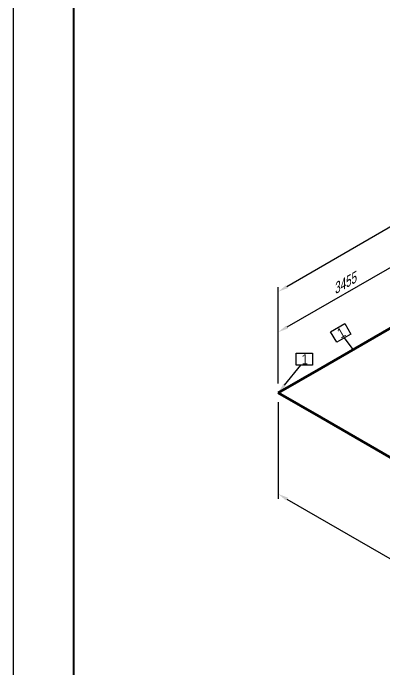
# Model space of a CAD drawing. Header units: millimetres. Extents: x 0 to 594, y 0 to 420.
# Drawn here: x 0 to 91.9, y 156.5 to 318.8 of the extents above; entities that cross this region are included whole.
import ezdxf
from ezdxf import colors
from ezdxf.entities.mleader import LeaderData, LeaderLine
from ezdxf.enums import TextEntityAlignment as Align
from ezdxf.math import Vec2, Vec3

# ---------------------------------------------------------------- set-up
doc = ezdxf.new("R2010")
doc.units = ezdxf.units.MM
doc.header["$LTSCALE"] = 0.25
doc.layers.add('주석', color=7, linetype='Continuous')
doc.layers.add('치수', color=1, linetype='Continuous')
doc.layers.add('파이프', color=3, linetype='Continuous', lineweight=70)
doc.styles.add('AdskIsoAnnotation', font='arial.ttf', dxfattribs={"width": 0.8, "height": 1})
doc.styles.add('AdskIsoMetric', font='arial.ttf', dxfattribs={"width": 0.8, "height": 2.5})
doc.styles.add('AdskIsoMetric-30', font='arial.ttf', dxfattribs={"width": 0.8, "height": 2.5})
doc.styles.add('AdskIsoMetric30', font='arial.ttf', dxfattribs={"width": 0.8, "oblique": 30, "height": 2.5})
doc.styles.get("Standard").update_dxf_attribs({"font": 'arial.ttf'})
doc.dimstyles.new('AdskIsoMetric', dxfattribs={"dimtxt": 2.5, "dimasz": 2.5, "dimexe": 1, "dimexo": 2, "dimgap": 0.8, "dimtad": 1, "dimdec": 0, "dimrnd": 1, "dimzin": 0, "dimdsep": 46, "dimtxsty": 'AdskIsoMetric', "dimcen": 0, "dimclrt": 7, "dimadec": 0, "dimazin": 0, "dimtfac": 1, "dimtdec": 0, "dimtmove": 1, "dimatfit": 3, "dimfxl": 0, "dimfrac": 2, "dimtolj": 1, "dimtzin": 0, "dimarcsym": 0})

# ---------------------------------------------------------------- blocks, each defined once
blk = doc.blocks.new('*D41')
at = {"layer": 'Defpoints', "color": 0}
for p in [(65.52, 224.98), (135.85, 184.37), (135.85, 159.37)]:
    blk.add_point(p, dxfattribs=at)
at = {"layer": '치수', "color": 0, "lineweight": -2}
for p, q in [((65.52, 222.67), (65.52, 198.82)), ((67.69, 198.73), (133.68, 160.62)), ((135.85, 182.06), (135.85, 158.22))]:
    blk.add_line(p, q, dxfattribs=at)
at = {"layer": '치수', "color": 0}
for points in [[(67.9, 199.09), (67.48, 198.36), (65.52, 199.98)], [(133.89, 160.98), (133.48, 160.26), (135.85, 159.37)]]:
    blk.add_solid(points, dxfattribs=at)
at = {"layer": '치수', "color": 7, "insert": (100.69, 182.29), "char_height": 2.5, "attachment_point": 5, "rotation": 330, "style": 'AdskIsoMetric-30'}
blk.add_mtext('\\A1;10480', dxfattribs=at)
blk = doc.blocks.new('*D44')
at = {"layer": 'Defpoints', "color": 0}
for p in [(97.89, 247.75), (65.52, 239.98), (65.52, 224.98)]:
    blk.add_point(p, dxfattribs=at)
at = {"layer": '치수', "color": 0, "lineweight": -2}
for p, q in [((97.89, 250.06), (97.89, 259.82)), ((95.73, 257.41), (67.69, 241.23)), ((65.52, 227.28), (65.52, 241.13))]:
    blk.add_line(p, q, dxfattribs=at)
at = {"layer": '치수', "color": 0}
for points in [[(95.52, 257.77), (95.94, 257.05), (97.89, 258.66)], [(67.48, 241.59), (67.9, 240.86), (65.52, 239.98)]]:
    blk.add_solid(points, dxfattribs=at)
at = {"layer": '치수', "color": 7, "insert": (81.71, 251.94), "char_height": 2.5, "attachment_point": 5, "rotation": 30, "style": 'AdskIsoMetric30'}
blk.add_mtext('\\A1;3455', dxfattribs=at)
blk = doc.blocks.new('*D45')
at = {"layer": 'Defpoints', "color": 0}
for p in [(137.34, 266.44), (65.52, 249.98), (65.52, 224.98)]:
    blk.add_point(p, dxfattribs=at)
at = {"layer": '치수', "color": 0, "lineweight": -2}
for p, q in [((137.34, 268.74), (137.34, 292.59)), ((135.17, 290.19), (67.69, 251.23)), ((65.52, 227.28), (65.52, 251.13))]:
    blk.add_line(p, q, dxfattribs=at)
at = {"layer": '치수', "color": 0}
for points in [[(134.96, 290.55), (135.38, 289.82), (137.34, 291.44)], [(67.48, 251.59), (67.9, 250.86), (65.52, 249.98)]]:
    blk.add_solid(points, dxfattribs=at)
at = {"layer": '치수', "color": 7, "insert": (101.43, 273.32), "char_height": 2.5, "attachment_point": 5, "rotation": 30, "style": 'AdskIsoMetric30'}
blk.add_mtext('\\A1;4824', dxfattribs=at)
blk = doc.blocks.new('절곡부-1-Iso2DSkew90')
at = {"color": 0, "linetype": 'ByBlock', "lineweight": -2, "extrusion": (0, 0.816497, 0.57735)}
for p, q in [((10.61, 6.12), (0, 0)), ((0, 0), (10.61, -6.12)), ((0, 0), (0, 0))]:
    blk.add_line(p, q, dxfattribs=at)
blk = doc.blocks.new('AnnoRect')
at = {"color": 0, "linetype": 'ByBlock', "lineweight": -2}
blk.add_wipeout([(-0.81, -0.6), (-0.81, 0.6), (0.81, 0.6), (0.81, -0.6)], dxfattribs=at)
blk.add_lwpolyline([(-0.81, -0.6), (-0.81, 0.6), (0.81, 0.6), (0.81, -0.6)], close=True, dxfattribs=at)
at = {"color": 0, "linetype": 'ByBlock', "lineweight": -2, "style": 'AdskIsoAnnotation', "width": 0.8}
blk.add_attdef('XX', text='', height=1, dxfattribs=at).set_placement((0, 0), align=Align.MIDDLE_CENTER)

msp = doc.modelspace()

# ---------------------------------------------------------------- linework, layer by layer
at = {"layer": '파이프'}
for points in [[(96.1268, 242.5855), (76.1309, 231.0987)], [(76.1309, 218.8513), (106.6431, 201.235)]]:
    msp.add_lwpolyline(points, dxfattribs=at)

# ---------------------------------------------------------------- block references
msp.add_blockref('절곡부-1-Iso2DSkew90', (65.5243, 224.975), dxfattribs=at)

# ---------------------------------------------------------------- dimensions: what is measured, and where the dimension line sits
at = {"layer": '치수'}
for base, p1, p2, angle, text, override, picture, middle in [((65.5243, 249.975), (137.3359, 266.4355), (65.5243, 224.975), 210, '4824', {"dimtad": 0, "dimlfac": 58.171763, "dimtxsty": 'AdskIsoMetric30', "dimse1": 0, "dimse2": 0, "dimsd1": 0, "dimsd2": 0, "dimtmove": 1}, '*D45', (101.4301, 273.3231)), ((65.5243, 239.975), (97.8946, 247.7465), (65.5243, 224.975), 210, '3455', {"dimtad": 0, "dimlfac": 87.659726, "dimtxsty": 'AdskIsoMetric30', "dimse1": 0, "dimse2": 0, "dimsd1": 0, "dimsd2": 0, "dimtmove": 1}, '*D44', (81.7094, 251.9364)), ((135.8496, 159.3727), (65.5243, 224.975), (135.8496, 184.3727), 330, '10480', {"dimtad": 0, "dimlfac": 129.054995, "dimtxsty": 'AdskIsoMetric-30', "dimse1": 0, "dimse2": 0, "dimsd1": 0, "dimsd2": 0, "dimtmove": 1}, '*D41', (100.6869, 182.2917))]:
    dim = msp.add_linear_dim(base=base, p1=p1, p2=p2, angle=angle, text=text, dimstyle='AdskIsoMetric', override=override, dxfattribs=at)
    dim.commit()
    dim.dimension.update_dxf_attribs({"geometry": picture, "text_midpoint": middle, "dimtype": 160})

# ---------------------------------------------------------------- leaders
at = {"layer": '주석'}
ml = msp.add_multileader_mtext('Standard', dxfattribs=at)
ml.set_content('')
ml.set_leader_properties()
ml.build(insert=Vec2(0, 0))
ml.multileader.update_dxf_attribs({"dogleg_length": 0, "arrow_head_size": 0})
ctx = ml.context
ctx.base_point, ctx.arrow_head_size, ctx.plane_origin = Vec3(81.9025, 238.5814), 0, Vec3(0, -45.2076)
notes = []
notes.append((ctx, [(0, (1, 1, 0), (81.9025, 238.5814), (-1, 0), 0, [(0, [(84.0651, 235.6796)], 0, [])])]))
ctx.mtext, ml.multileader.dxf.content_type = None, 0
ml = msp.add_multileader_mtext('Standard', dxfattribs=at)
ml.set_content('')
ml.set_leader_properties()
ml.build(insert=Vec2(0, 0))
ml.multileader.update_dxf_attribs({"dogleg_length": 0, "arrow_head_size": 2.5})
ctx = ml.context
ctx.base_point, ctx.arrow_head_size, ctx.plane_origin = Vec3(71.125, 231.7924), 2.5, Vec3(0, -45.2076)
notes.append((ctx, [(0, (1, 1, 0), (71.125, 231.7924), (-1, 0), 0, [(0, [(65.5243, 224.975)], 0, [])])]))
ctx.mtext, ml.multileader.dxf.content_type = None, 0
for ctx, leaders in notes:
    for number, flags, end, landing, length, lines in leaders:
        leader = LeaderData()
        leader.index, (leader.has_last_leader_line, leader.has_dogleg_vector, leader.attachment_direction) = number, flags
        leader.last_leader_point, leader.dogleg_vector, leader.dogleg_length = Vec3(end), Vec3(landing), length
        for number, points, colour, breaks in lines:
            line = LeaderLine()
            line.index, line.vertices, line.color, line.breaks = number, Vec3.list(points), colors.encode_raw_color(colour), breaks
            leader.lines.append(line)
        ctx.leaders.append(leader)

# ---------------------------------------------------------------- next in the draw order: block references
ref = msp.add_blockref('AnnoRect', (81, 239.7924), dxfattribs=dict(at, xscale=2.500000000000001, yscale=2.500000000000001, zscale=2.500000000000001, rotation=30.00000000001992))
ref.add_attrib('XX_001', '1', (81.0451, 238.3692), dxfattribs={"layer": '0', "color": 0, "linetype": 'ByBlock', "lineweight": -2, "height": 2.5, "rotation": 30, "style": 'AdskIsoAnnotation', "width": 0.8})
ref = msp.add_blockref('AnnoRect', (72.0238, 233.2924), dxfattribs=dict(at, xscale=2.5, yscale=2.5, zscale=2.5))
ref.add_attrib('XX_001', '1', (71.3512, 232.0373), dxfattribs={"layer": '0', "color": 0, "linetype": 'ByBlock', "lineweight": -2, "height": 2.5, "style": 'AdskIsoAnnotation', "width": 0.8})

# ---------------------------------------------------------------- next in the draw order: linework, layer by layer
msp.add_lwpolyline([(0, 0), (594, 0), (594, 420), (0, 420)], close=True)
at = {"const_width": 0.5}
msp.add_lwpolyline([(15, 15), (579, 15), (579, 405), (15, 405)], close=True, dxfattribs=at)

doc.saveas('drawing.dxf')
